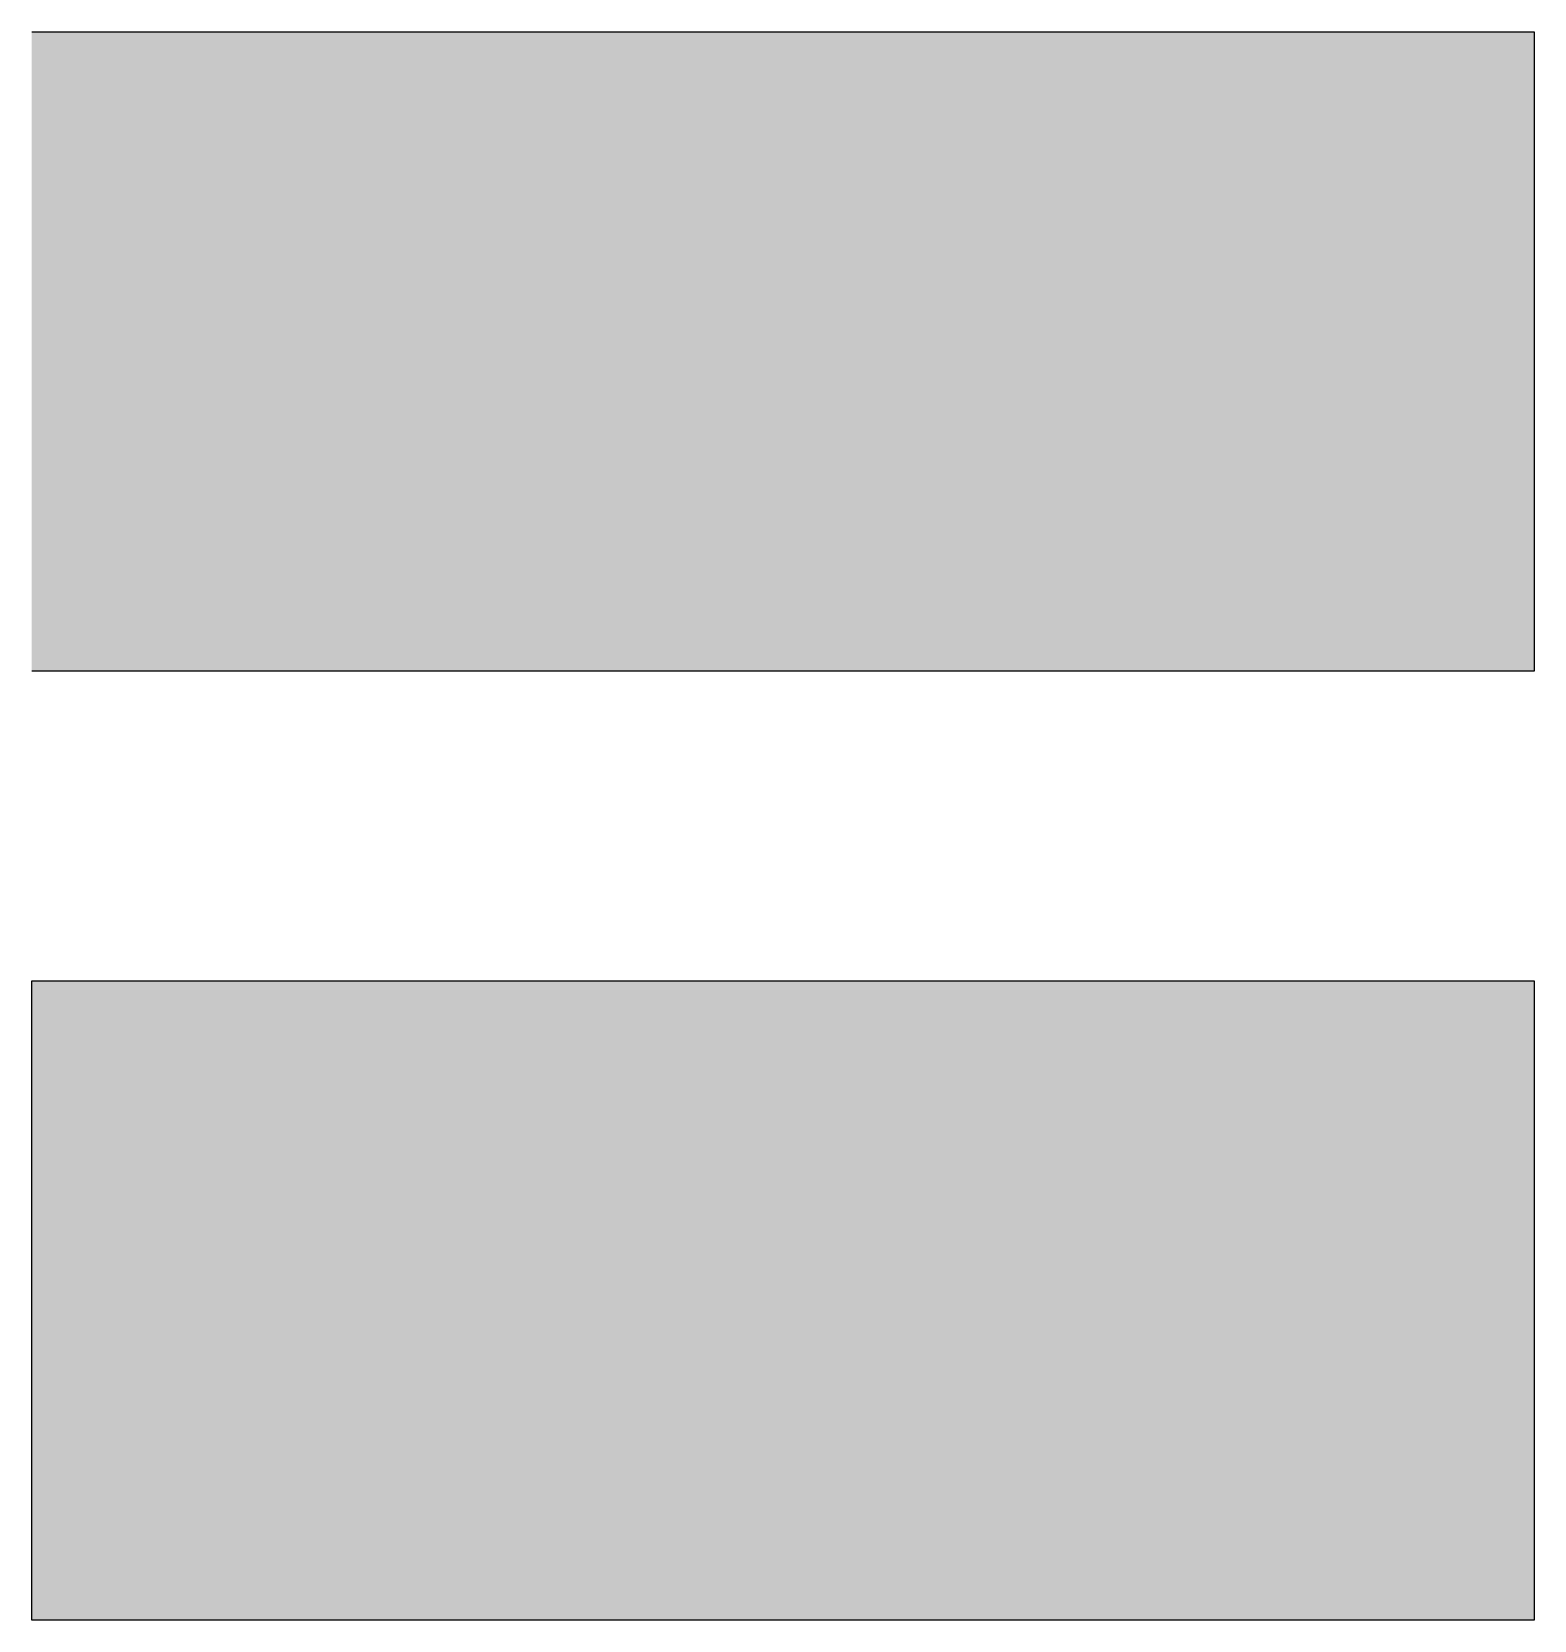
# Model space of a CAD drawing. Header units: millimetres. Extents: x 2762 to 3076, y 916 to 3305.
# Drawn here: x 3060.805 to 3062.431, y 1009.472 to 1011.191 of the extents above; entities that cross this region are included whole.
import ezdxf

# ---------------------------------------------------------------- set-up
doc = ezdxf.new("R2010")
doc.units = ezdxf.units.MM
doc.header["$LTSCALE"] = 2

msp = doc.modelspace()

# ---------------------------------------------------------------- hatches: boundary and pattern name
h = msp.add_hatch(color=11)
h.dxf.hatch_style = 1
h.paths.add_polyline_path([(3062.4315, 1011.1911), (3060.8046, 1011.1911), (3060.8046, 1010.4992), (3062.4315, 1010.4992)])
h = msp.add_hatch(color=30)
h.dxf.hatch_style = 1
h.paths.add_polyline_path([(3062.4315, 1010.1637), (3060.8046, 1010.1637), (3060.8046, 1009.4718), (3062.4315, 1009.4718)])

# ---------------------------------------------------------------- linework, layer by layer
for p, q in [((3060.8046, 1011.1911), (3062.4315, 1011.1911)), ((3062.4315, 1011.1911), (3062.4315, 1010.4992)), ((3062.4315, 1010.4992), (3060.8046, 1010.4992)), ((3060.8046, 1010.1637), (3062.4315, 1010.1637)), ((3060.8046, 1009.4718), (3060.8046, 1010.1637)), ((3062.4315, 1010.1637), (3062.4315, 1009.4718)), ((3062.4315, 1009.4718), (3060.8046, 1009.4718))]:
    msp.add_line(p, q)

doc.saveas('drawing.dxf')
